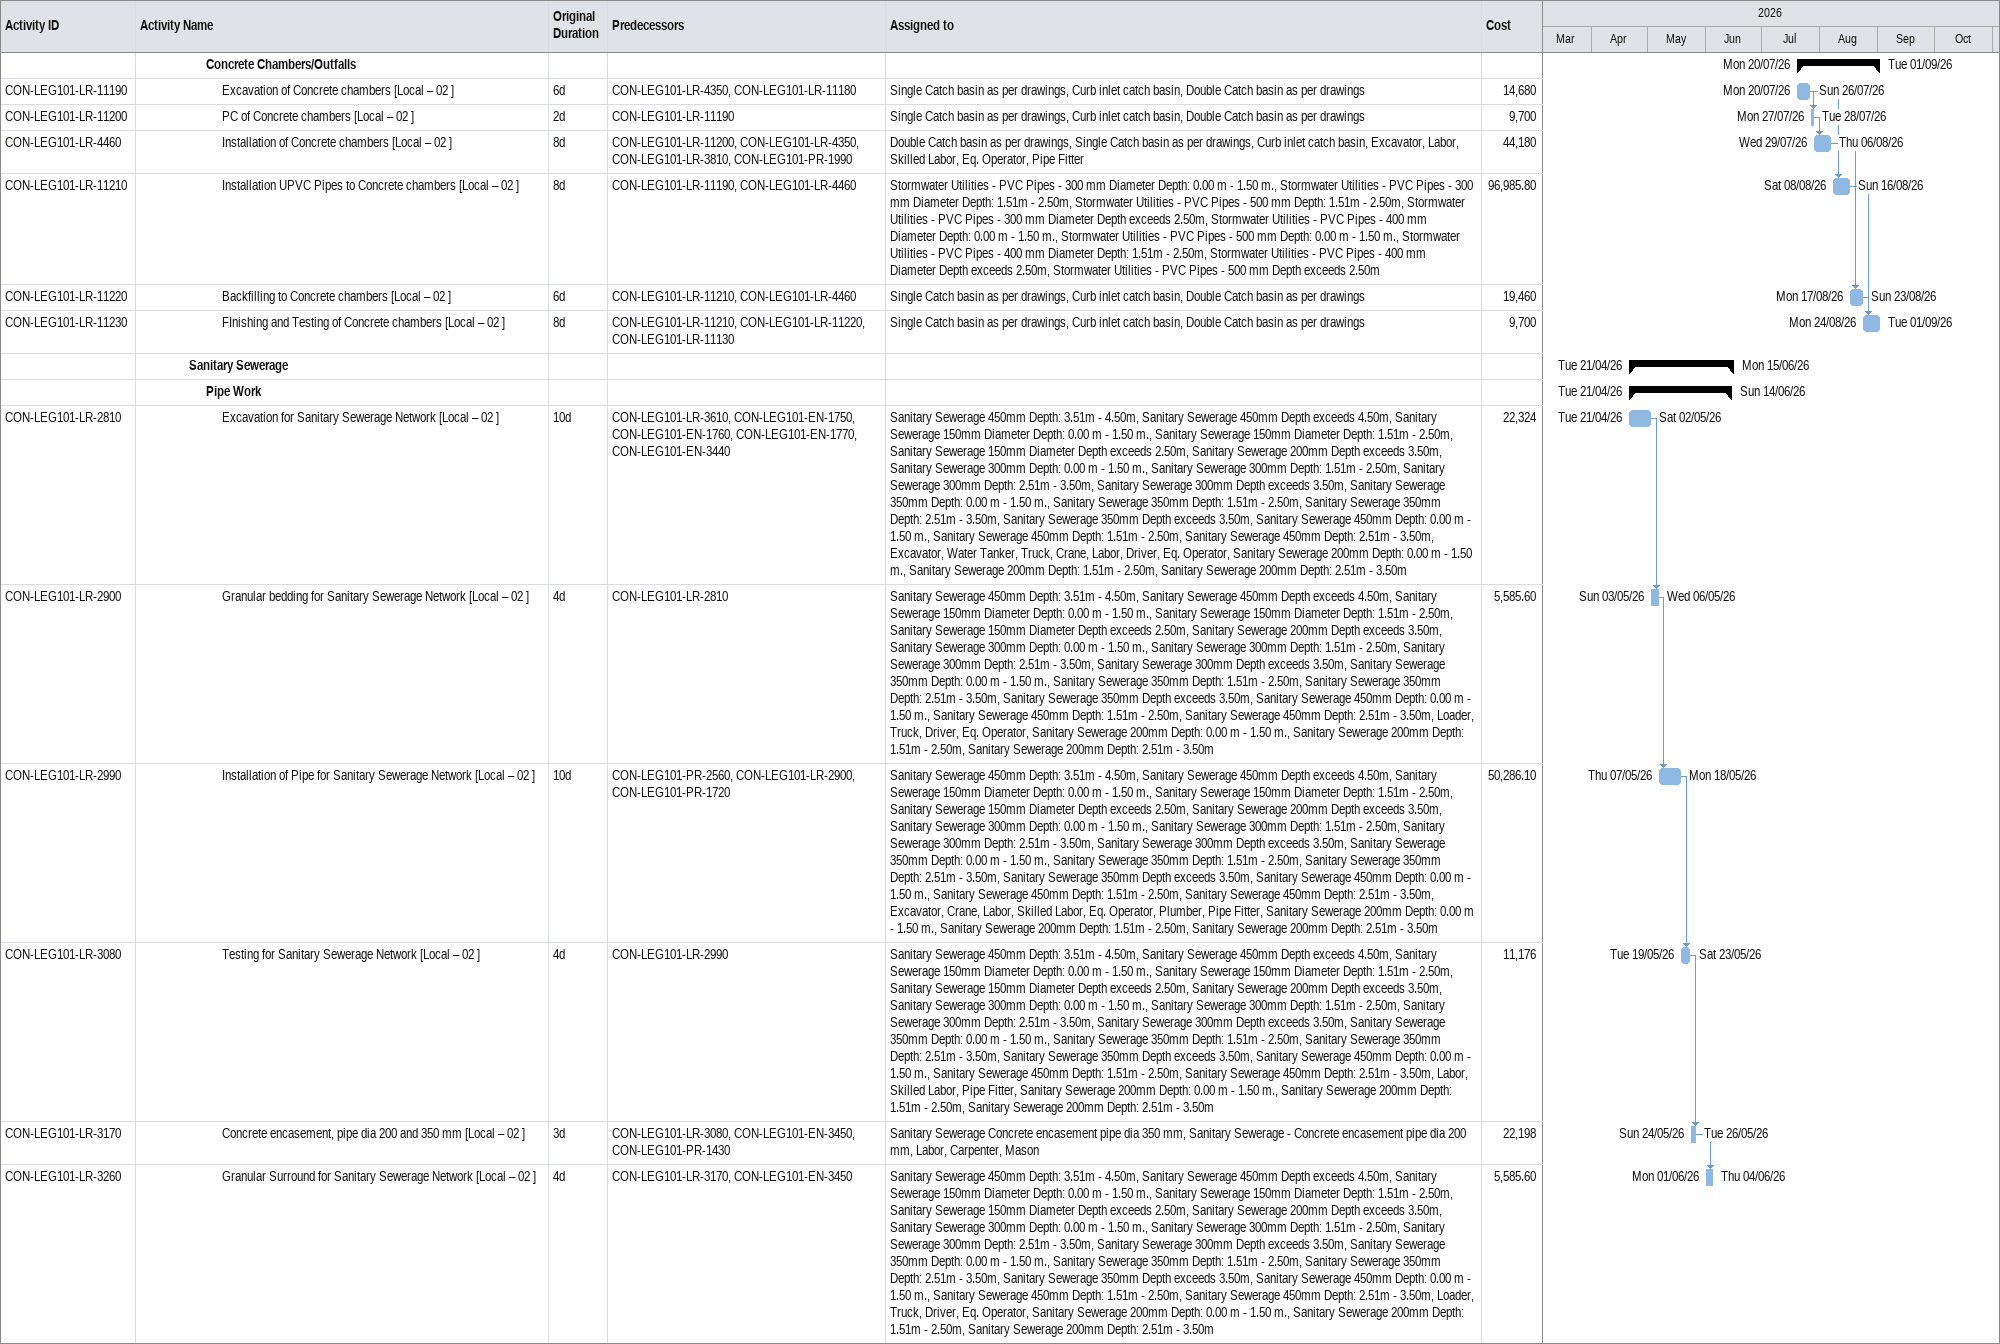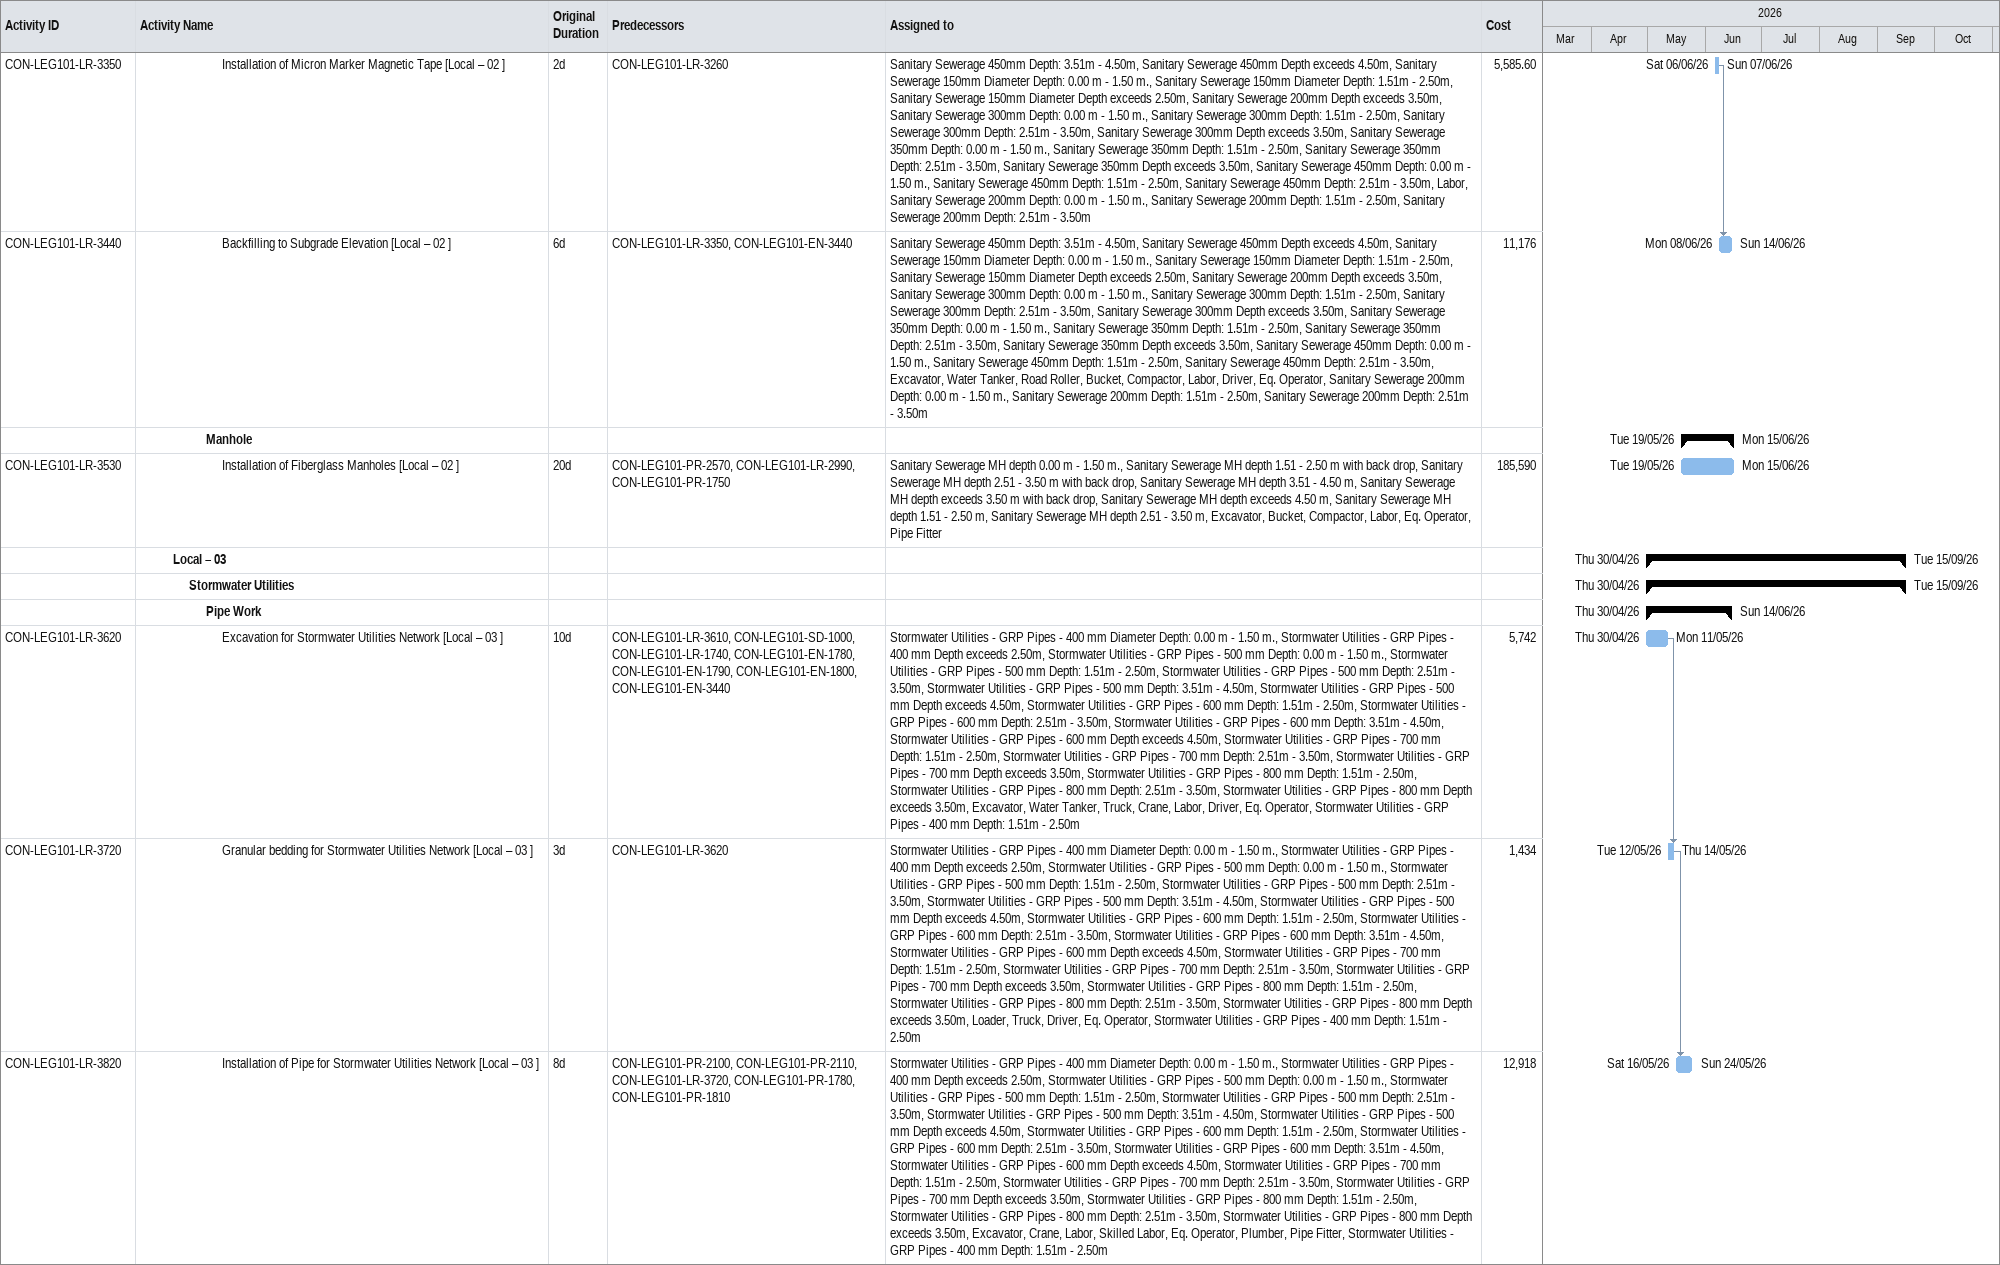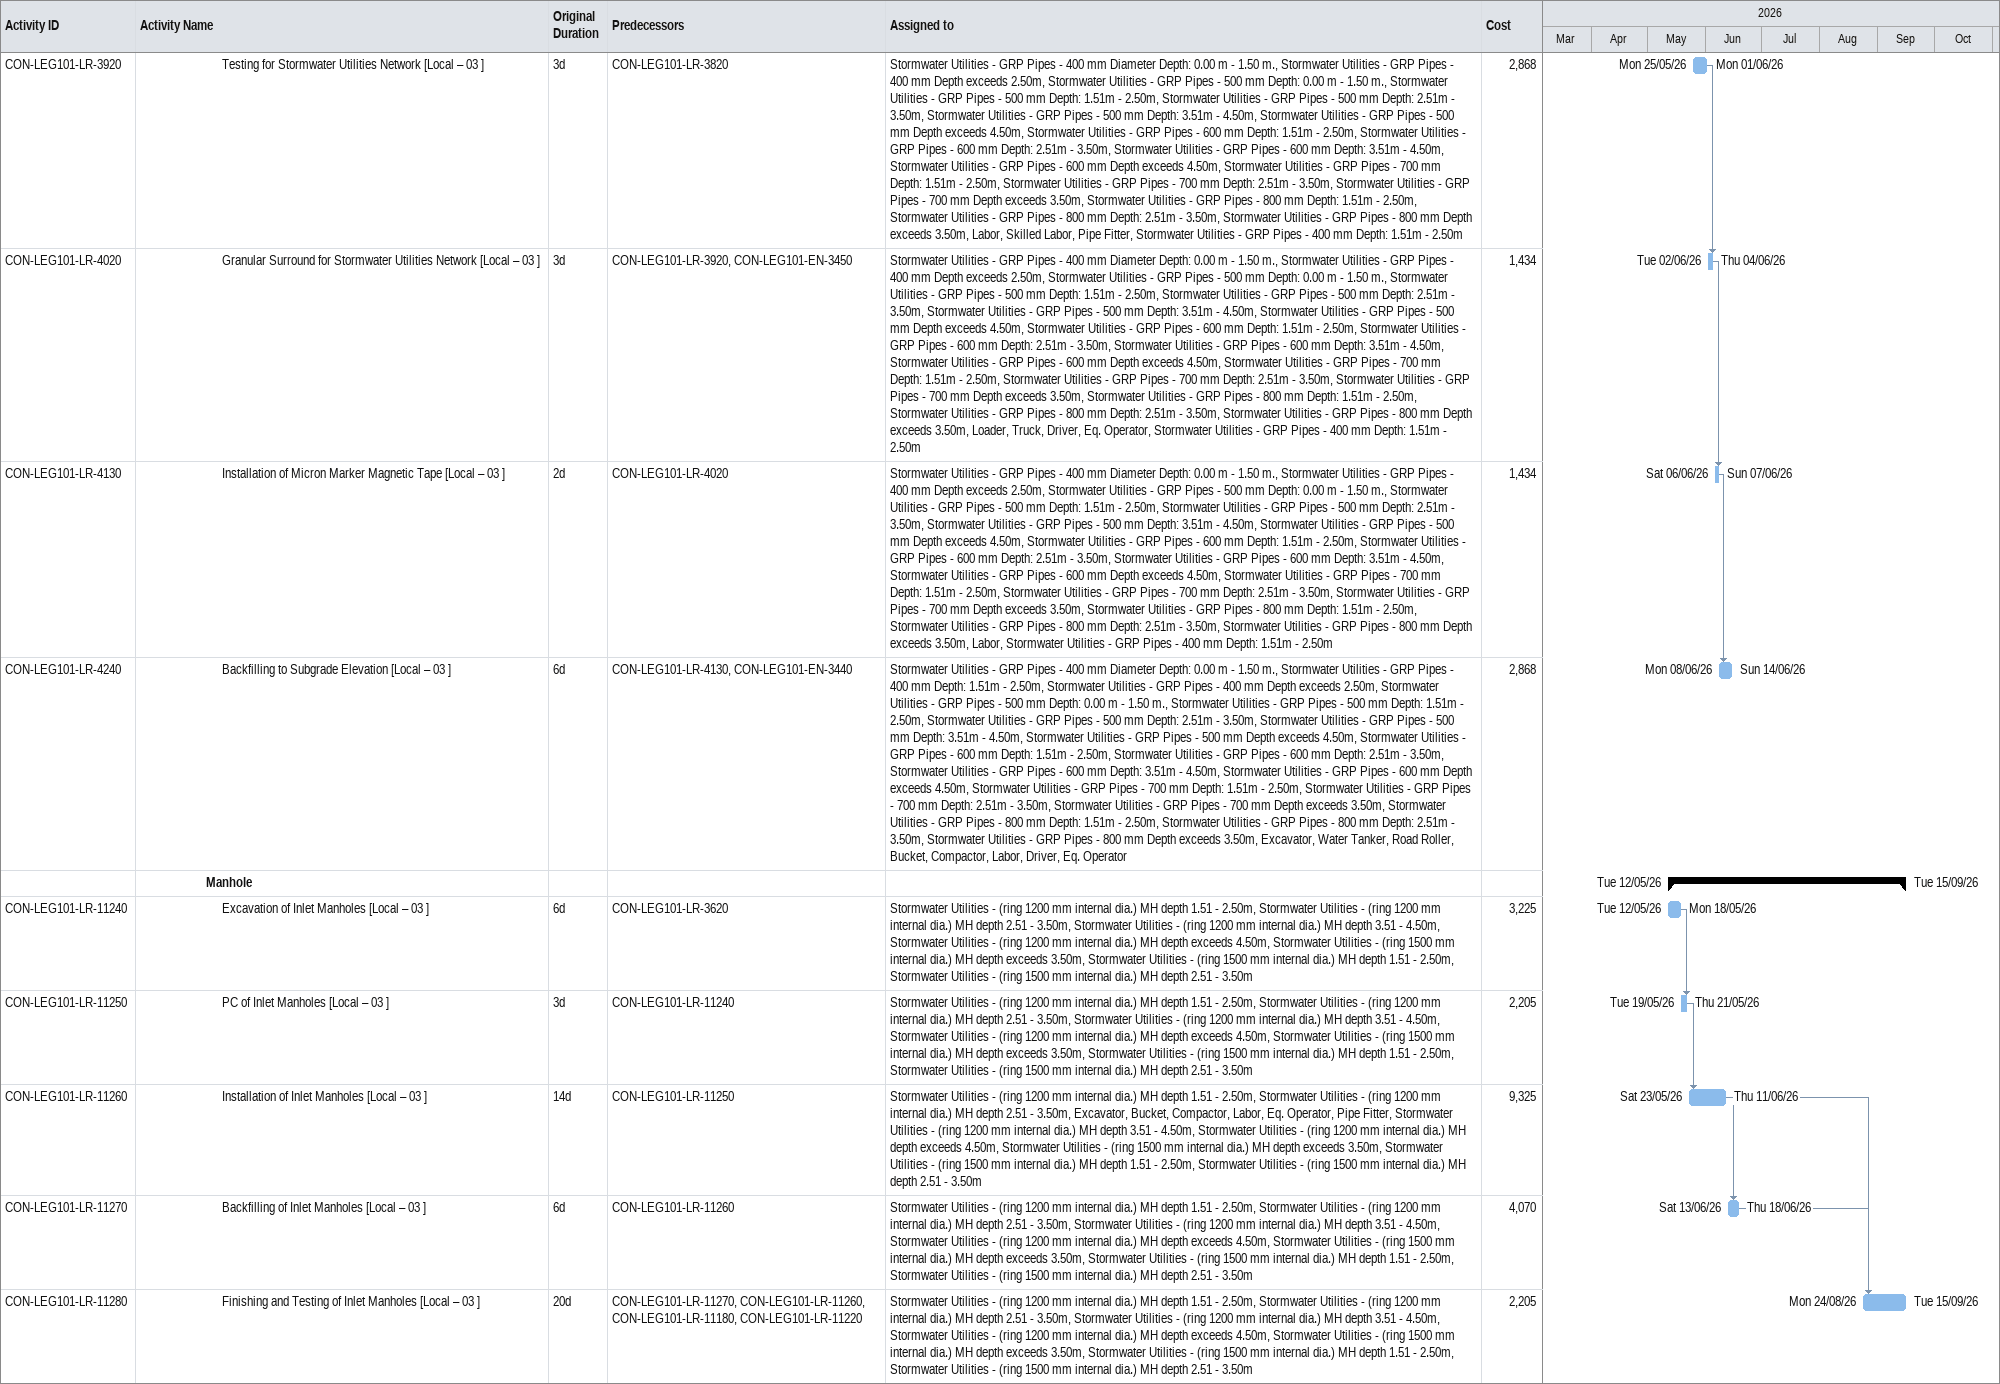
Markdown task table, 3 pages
| ID | Level | Task | Original duration | Start | Finish | Predecessors | Resources | Cost |
|---|---|---|---|---|---|---|---|---|
|  | 5 | **Concrete Chambers/Outfalls** |  | 2026-07-20 | 2026-09-01 |  |  |  |
| CON-LEG101-LR-11190 | 6 | Excavation of Concrete chambers [Local – 02 ] | 6d | 2026-07-20 | 2026-07-26 | CON-LEG101-LR-4350, CON-LEG101-LR-11180 | Single Catch basin as per drawings, Curb inlet catch basin, Double Catch basin as per drawings | 14680 |
| CON-LEG101-LR-11200 | 6 | PC of Concrete chambers [Local – 02 ] | 2d | 2026-07-27 | 2026-07-28 | CON-LEG101-LR-11190 | Single Catch basin as per drawings, Curb inlet catch basin, Double Catch basin as per drawings | 9700 |
| CON-LEG101-LR-4460 | 6 | Installation of Concrete chambers [Local – 02 ] | 8d | 2026-07-29 | 2026-08-06 | CON-LEG101-LR-11200, CON-LEG101-LR-4350, CON-LEG101-LR-3810, CON-LEG101-PR-1990 | Double Catch basin as per drawings, Single Catch basin as per drawings, Curb inlet catch basin, Excavator, Labor, Skilled Labor, Eq. Operator, Pipe Fitter | 44180 |
| CON-LEG101-LR-11210 | 6 | Installation UPVC Pipes to Concrete chambers [Local – 02 ] | 8d | 2026-08-08 | 2026-08-16 | CON-LEG101-LR-11190, CON-LEG101-LR-4460 | Stormwater Utilities - PVC Pipes - 300 mm Diameter Depth: 0.00 m - 1.50 m., Stormwater Utilities - PVC Pipes - 300 mm Diameter Depth: 1.51m - 2.50m, Stormwater Utilities - PVC Pipes - 500 mm Depth: 1.51m - 2.50m, Stormwater Utilities - PVC Pipes - 300 mm Diameter Depth exceeds 2.50m, Stormwater Utilities - PVC Pipes - 400 mm Diameter Depth: 0.00 m - 1.50 m., Stormwater Utilities - PVC Pipes - 500 mm Depth: 0.00 m - 1.50 m., Stormwater Utilities - PVC Pipes - 400 mm Diameter Depth: 1.51m - 2.50m, Stormwater Utilities - PVC Pipes - 400 mm Diameter Depth exceeds 2.50m, Stormwater Utilities - PVC Pipes - 500 mm Depth exceeds 2.50m | 96985.80 |
| CON-LEG101-LR-11220 | 6 | Backfilling to Concrete chambers [Local – 02 ] | 6d | 2026-08-17 | 2026-08-23 | CON-LEG101-LR-11210, CON-LEG101-LR-4460 | Single Catch basin as per drawings, Curb inlet catch basin, Double Catch basin as per drawings | 19460 |
| CON-LEG101-LR-11230 | 6 | FInishing and Testing of Concrete chambers [Local – 02 ] | 8d | 2026-08-24 | 2026-09-01 | CON-LEG101-LR-11210, CON-LEG101-LR-11220, CON-LEG101-LR-11130 | Single Catch basin as per drawings, Curb inlet catch basin, Double Catch basin as per drawings | 9700 |
|  | 4 | **Sanitary Sewerage** |  | 2026-04-21 | 2026-06-15 |  |  |  |
|  | 5 | **Pipe Work** |  | 2026-04-21 | 2026-06-14 |  |  |  |
| CON-LEG101-LR-2810 | 6 | Excavation for Sanitary Sewerage Network [Local – 02 ] | 10d | 2026-04-21 | 2026-05-02 | CON-LEG101-LR-3610, CON-LEG101-EN-1750, CON-LEG101-EN-1760, CON-LEG101-EN-1770, CON-LEG101-EN-3440 | Sanitary Sewerage 450mm Depth: 3.51m - 4.50m, Sanitary Sewerage 450mm Depth exceeds 4.50m, Sanitary Sewerage 150mm Diameter Depth: 0.00 m - 1.50 m., Sanitary Sewerage 150mm Diameter Depth: 1.51m - 2.50m, Sanitary Sewerage 150mm Diameter Depth exceeds 2.50m, Sanitary Sewerage 200mm Depth exceeds 3.50m, Sanitary Sewerage 300mm Depth: 0.00 m - 1.50 m., Sanitary Sewerage 300mm Depth: 1.51m - 2.50m, Sanitary Sewerage 300mm Depth: 2.51m - 3.50m, Sanitary Sewerage 300mm Depth exceeds 3.50m, Sanitary Sewerage 350mm Depth: 0.00 m - 1.50 m., Sanitary Sewerage 350mm Depth: 1.51m - 2.50m, Sanitary Sewerage 350mm Depth: 2.51m - 3.50m, Sanitary Sewerage 350mm Depth exceeds 3.50m, Sanitary Sewerage 450mm Depth: 0.00 m - 1.50 m., Sanitary Sewerage 450mm Depth: 1.51m - 2.50m, Sanitary Sewerage 450mm Depth: 2.51m - 3.50m, Excavator, Water Tanker, Truck, Crane, Labor, Driver, Eq. Operator, Sanitary Sewerage 200mm Depth: 0.00 m - 1.50 m., Sanitary Sewerage 200mm Depth: 1.51m - 2.50m, Sanitary Sewerage 200mm Depth: 2.51m - 3.50m | 22324 |
| CON-LEG101-LR-2900 | 6 | Granular bedding for Sanitary Sewerage Network [Local – 02 ] | 4d | 2026-05-03 | 2026-05-06 | CON-LEG101-LR-2810 | Sanitary Sewerage 450mm Depth: 3.51m - 4.50m, Sanitary Sewerage 450mm Depth exceeds 4.50m, Sanitary Sewerage 150mm Diameter Depth: 0.00 m - 1.50 m., Sanitary Sewerage 150mm Diameter Depth: 1.51m - 2.50m, Sanitary Sewerage 150mm Diameter Depth exceeds 2.50m, Sanitary Sewerage 200mm Depth exceeds 3.50m, Sanitary Sewerage 300mm Depth: 0.00 m - 1.50 m., Sanitary Sewerage 300mm Depth: 1.51m - 2.50m, Sanitary Sewerage 300mm Depth: 2.51m - 3.50m, Sanitary Sewerage 300mm Depth exceeds 3.50m, Sanitary Sewerage 350mm Depth: 0.00 m - 1.50 m., Sanitary Sewerage 350mm Depth: 1.51m - 2.50m, Sanitary Sewerage 350mm Depth: 2.51m - 3.50m, Sanitary Sewerage 350mm Depth exceeds 3.50m, Sanitary Sewerage 450mm Depth: 0.00 m - 1.50 m., Sanitary Sewerage 450mm Depth: 1.51m - 2.50m, Sanitary Sewerage 450mm Depth: 2.51m - 3.50m, Loader, Truck, Driver, Eq. Operator, Sanitary Sewerage 200mm Depth: 0.00 m - 1.50 m., Sanitary Sewerage 200mm Depth: 1.51m - 2.50m, Sanitary Sewerage 200mm Depth: 2.51m - 3.50m | 5585.60 |
| CON-LEG101-LR-2990 | 6 | Installation of Pipe for Sanitary Sewerage Network [Local – 02 ] | 10d | 2026-05-07 | 2026-05-18 | CON-LEG101-PR-2560, CON-LEG101-LR-2900, CON-LEG101-PR-1720 | Sanitary Sewerage 450mm Depth: 3.51m - 4.50m, Sanitary Sewerage 450mm Depth exceeds 4.50m, Sanitary Sewerage 150mm Diameter Depth: 0.00 m - 1.50 m., Sanitary Sewerage 150mm Diameter Depth: 1.51m - 2.50m, Sanitary Sewerage 150mm Diameter Depth exceeds 2.50m, Sanitary Sewerage 200mm Depth exceeds 3.50m, Sanitary Sewerage 300mm Depth: 0.00 m - 1.50 m., Sanitary Sewerage 300mm Depth: 1.51m - 2.50m, Sanitary Sewerage 300mm Depth: 2.51m - 3.50m, Sanitary Sewerage 300mm Depth exceeds 3.50m, Sanitary Sewerage 350mm Depth: 0.00 m - 1.50 m., Sanitary Sewerage 350mm Depth: 1.51m - 2.50m, Sanitary Sewerage 350mm Depth: 2.51m - 3.50m, Sanitary Sewerage 350mm Depth exceeds 3.50m, Sanitary Sewerage 450mm Depth: 0.00 m - 1.50 m., Sanitary Sewerage 450mm Depth: 1.51m - 2.50m, Sanitary Sewerage 450mm Depth: 2.51m - 3.50m, Excavator, Crane, Labor, Skilled Labor, Eq. Operator, Plumber, Pipe Fitter, Sanitary Sewerage 200mm Depth: 0.00 m - 1.50 m., Sanitary Sewerage 200mm Depth: 1.51m - 2.50m, Sanitary Sewerage 200mm Depth: 2.51m - 3.50m | 50286.10 |
| CON-LEG101-LR-3080 | 6 | Testing for Sanitary Sewerage Network [Local – 02 ] | 4d | 2026-05-19 | 2026-05-23 | CON-LEG101-LR-2990 | Sanitary Sewerage 450mm Depth: 3.51m - 4.50m, Sanitary Sewerage 450mm Depth exceeds 4.50m, Sanitary Sewerage 150mm Diameter Depth: 0.00 m - 1.50 m., Sanitary Sewerage 150mm Diameter Depth: 1.51m - 2.50m, Sanitary Sewerage 150mm Diameter Depth exceeds 2.50m, Sanitary Sewerage 200mm Depth exceeds 3.50m, Sanitary Sewerage 300mm Depth: 0.00 m - 1.50 m., Sanitary Sewerage 300mm Depth: 1.51m - 2.50m, Sanitary Sewerage 300mm Depth: 2.51m - 3.50m, Sanitary Sewerage 300mm Depth exceeds 3.50m, Sanitary Sewerage 350mm Depth: 0.00 m - 1.50 m., Sanitary Sewerage 350mm Depth: 1.51m - 2.50m, Sanitary Sewerage 350mm Depth: 2.51m - 3.50m, Sanitary Sewerage 350mm Depth exceeds 3.50m, Sanitary Sewerage 450mm Depth: 0.00 m - 1.50 m., Sanitary Sewerage 450mm Depth: 1.51m - 2.50m, Sanitary Sewerage 450mm Depth: 2.51m - 3.50m, Labor, Skilled Labor, Pipe Fitter, Sanitary Sewerage 200mm Depth: 0.00 m - 1.50 m., Sanitary Sewerage 200mm Depth: 1.51m - 2.50m, Sanitary Sewerage 200mm Depth: 2.51m - 3.50m | 11176 |
| CON-LEG101-LR-3170 | 6 | Concrete encasement, pipe dia 200 and 350 mm [Local – 02 ] | 3d | 2026-05-24 | 2026-05-26 | CON-LEG101-LR-3080, CON-LEG101-EN-3450, CON-LEG101-PR-1430 | Sanitary Sewerage Concrete encasement pipe dia 350 mm, Sanitary Sewerage - Concrete encasement pipe dia 200 mm, Labor, Carpenter, Mason | 22198 |
| CON-LEG101-LR-3260 | 6 | Granular Surround for Sanitary Sewerage Network [Local – 02 ] | 4d | 2026-06-01 | 2026-06-04 | CON-LEG101-LR-3170, CON-LEG101-EN-3450 | Sanitary Sewerage 450mm Depth: 3.51m - 4.50m, Sanitary Sewerage 450mm Depth exceeds 4.50m, Sanitary Sewerage 150mm Diameter Depth: 0.00 m - 1.50 m., Sanitary Sewerage 150mm Diameter Depth: 1.51m - 2.50m, Sanitary Sewerage 150mm Diameter Depth exceeds 2.50m, Sanitary Sewerage 200mm Depth exceeds 3.50m, Sanitary Sewerage 300mm Depth: 0.00 m - 1.50 m., Sanitary Sewerage 300mm Depth: 1.51m - 2.50m, Sanitary Sewerage 300mm Depth: 2.51m - 3.50m, Sanitary Sewerage 300mm Depth exceeds 3.50m, Sanitary Sewerage 350mm Depth: 0.00 m - 1.50 m., Sanitary Sewerage 350mm Depth: 1.51m - 2.50m, Sanitary Sewerage 350mm Depth: 2.51m - 3.50m, Sanitary Sewerage 350mm Depth exceeds 3.50m, Sanitary Sewerage 450mm Depth: 0.00 m - 1.50 m., Sanitary Sewerage 450mm Depth: 1.51m - 2.50m, Sanitary Sewerage 450mm Depth: 2.51m - 3.50m, Loader, Truck, Driver, Eq. Operator, Sanitary Sewerage 200mm Depth: 0.00 m - 1.50 m., Sanitary Sewerage 200mm Depth: 1.51m - 2.50m, Sanitary Sewerage 200mm Depth: 2.51m - 3.50m | 5585.60 |
| CON-LEG101-LR-3350 | 6 | Installation of Micron Marker Magnetic Tape [Local – 02 ] | 2d | 2026-06-06 | 2026-06-07 | CON-LEG101-LR-3260 | Sanitary Sewerage 450mm Depth: 3.51m - 4.50m, Sanitary Sewerage 450mm Depth exceeds 4.50m, Sanitary Sewerage 150mm Diameter Depth: 0.00 m - 1.50 m., Sanitary Sewerage 150mm Diameter Depth: 1.51m - 2.50m, Sanitary Sewerage 150mm Diameter Depth exceeds 2.50m, Sanitary Sewerage 200mm Depth exceeds 3.50m, Sanitary Sewerage 300mm Depth: 0.00 m - 1.50 m., Sanitary Sewerage 300mm Depth: 1.51m - 2.50m, Sanitary Sewerage 300mm Depth: 2.51m - 3.50m, Sanitary Sewerage 300mm Depth exceeds 3.50m, Sanitary Sewerage 350mm Depth: 0.00 m - 1.50 m., Sanitary Sewerage 350mm Depth: 1.51m - 2.50m, Sanitary Sewerage 350mm Depth: 2.51m - 3.50m, Sanitary Sewerage 350mm Depth exceeds 3.50m, Sanitary Sewerage 450mm Depth: 0.00 m - 1.50 m., Sanitary Sewerage 450mm Depth: 1.51m - 2.50m, Sanitary Sewerage 450mm Depth: 2.51m - 3.50m, Labor, Sanitary Sewerage 200mm Depth: 0.00 m - 1.50 m., Sanitary Sewerage 200mm Depth: 1.51m - 2.50m, Sanitary Sewerage 200mm Depth: 2.51m - 3.50m | 5585.60 |
| CON-LEG101-LR-3440 | 6 | Backfilling to Subgrade Elevation [Local – 02 ] | 6d | 2026-06-08 | 2026-06-14 | CON-LEG101-LR-3350, CON-LEG101-EN-3440 | Sanitary Sewerage 450mm Depth: 3.51m - 4.50m, Sanitary Sewerage 450mm Depth exceeds 4.50m, Sanitary Sewerage 150mm Diameter Depth: 0.00 m - 1.50 m., Sanitary Sewerage 150mm Diameter Depth: 1.51m - 2.50m, Sanitary Sewerage 150mm Diameter Depth exceeds 2.50m, Sanitary Sewerage 200mm Depth exceeds 3.50m, Sanitary Sewerage 300mm Depth: 0.00 m - 1.50 m., Sanitary Sewerage 300mm Depth: 1.51m - 2.50m, Sanitary Sewerage 300mm Depth: 2.51m - 3.50m, Sanitary Sewerage 300mm Depth exceeds 3.50m, Sanitary Sewerage 350mm Depth: 0.00 m - 1.50 m., Sanitary Sewerage 350mm Depth: 1.51m - 2.50m, Sanitary Sewerage 350mm Depth: 2.51m - 3.50m, Sanitary Sewerage 350mm Depth exceeds 3.50m, Sanitary Sewerage 450mm Depth: 0.00 m - 1.50 m., Sanitary Sewerage 450mm Depth: 1.51m - 2.50m, Sanitary Sewerage 450mm Depth: 2.51m - 3.50m, Excavator, Water Tanker, Road Roller, Bucket, Compactor, Labor, Driver, Eq. Operator, Sanitary Sewerage 200mm Depth: 0.00 m - 1.50 m., Sanitary Sewerage 200mm Depth: 1.51m - 2.50m, Sanitary Sewerage 200mm Depth: 2.51m - 3.50m | 11176 |
|  | 5 | **Manhole** |  | 2026-05-19 | 2026-06-15 |  |  |  |
| CON-LEG101-LR-3530 | 6 | Installation of Fiberglass Manholes [Local – 02 ] | 20d | 2026-05-19 | 2026-06-15 | CON-LEG101-PR-2570, CON-LEG101-LR-2990, CON-LEG101-PR-1750 | Sanitary Sewerage MH depth 0.00 m - 1.50 m., Sanitary Sewerage MH depth 1.51 - 2.50 m with back drop, Sanitary Sewerage MH depth 2.51 - 3.50 m with back drop, Sanitary Sewerage MH depth 3.51 - 4.50 m, Sanitary Sewerage MH depth exceeds 3.50 m with back drop, Sanitary Sewerage MH depth exceeds 4.50 m, Sanitary Sewerage MH depth 1.51 - 2.50 m, Sanitary Sewerage MH depth 2.51 - 3.50 m, Excavator, Bucket, Compactor, Labor, Eq. Operator, Pipe Fitter | 185590 |
|  | 3 | **Local – 03** |  | 2026-04-30 | 2026-09-15 |  |  |  |
|  | 4 | **Stormwater Utilities** |  | 2026-04-30 | 2026-09-15 |  |  |  |
|  | 5 | **Pipe Work** |  | 2026-04-30 | 2026-06-14 |  |  |  |
| CON-LEG101-LR-3620 | 6 | Excavation for Stormwater Utilities Network [Local – 03 ] | 10d | 2026-04-30 | 2026-05-11 | CON-LEG101-LR-3610, CON-LEG101-SD-1000, CON-LEG101-LR-1740, CON-LEG101-EN-1780, CON-LEG101-EN-1790, CON-LEG101-EN-1800, CON-LEG101-EN-3440 | Stormwater Utilities - GRP Pipes - 400 mm Diameter Depth: 0.00 m - 1.50 m., Stormwater Utilities - GRP Pipes - 400 mm Depth exceeds 2.50m, Stormwater Utilities - GRP Pipes - 500 mm Depth: 0.00 m - 1.50 m., Stormwater Utilities - GRP Pipes - 500 mm Depth: 1.51m - 2.50m, Stormwater Utilities - GRP Pipes - 500 mm Depth: 2.51m - 3.50m, Stormwater Utilities - GRP Pipes - 500 mm Depth: 3.51m - 4.50m, Stormwater Utilities - GRP Pipes - 500 mm Depth exceeds 4.50m, Stormwater Utilities - GRP Pipes - 600 mm Depth: 1.51m - 2.50m, Stormwater Utilities - GRP Pipes - 600 mm Depth: 2.51m - 3.50m, Stormwater Utilities - GRP Pipes - 600 mm Depth: 3.51m - 4.50m, Stormwater Utilities - GRP Pipes - 600 mm Depth exceeds 4.50m, Stormwater Utilities - GRP Pipes - 700 mm Depth: 1.51m - 2.50m, Stormwater Utilities - GRP Pipes - 700 mm Depth: 2.51m - 3.50m, Stormwater Utilities - GRP Pipes - 700 mm Depth exceeds 3.50m, Stormwater Utilities - GRP Pipes - 800 mm Depth: 1.51m - 2.50m, Stormwater Utilities - GRP Pipes - 800 mm Depth: 2.51m - 3.50m, Stormwater Utilities - GRP Pipes - 800 mm Depth exceeds 3.50m, Excavator, Water Tanker, Truck, Crane, Labor, Driver, Eq. Operator, Stormwater Utilities - GRP Pipes - 400 mm Depth: 1.51m - 2.50m | 5742 |
| CON-LEG101-LR-3720 | 6 | Granular bedding for Stormwater Utilities Network [Local – 03 ] | 3d | 2026-05-12 | 2026-05-14 | CON-LEG101-LR-3620 | Stormwater Utilities - GRP Pipes - 400 mm Diameter Depth: 0.00 m - 1.50 m., Stormwater Utilities - GRP Pipes - 400 mm Depth exceeds 2.50m, Stormwater Utilities - GRP Pipes - 500 mm Depth: 0.00 m - 1.50 m., Stormwater Utilities - GRP Pipes - 500 mm Depth: 1.51m - 2.50m, Stormwater Utilities - GRP Pipes - 500 mm Depth: 2.51m - 3.50m, Stormwater Utilities - GRP Pipes - 500 mm Depth: 3.51m - 4.50m, Stormwater Utilities - GRP Pipes - 500 mm Depth exceeds 4.50m, Stormwater Utilities - GRP Pipes - 600 mm Depth: 1.51m - 2.50m, Stormwater Utilities - GRP Pipes - 600 mm Depth: 2.51m - 3.50m, Stormwater Utilities - GRP Pipes - 600 mm Depth: 3.51m - 4.50m, Stormwater Utilities - GRP Pipes - 600 mm Depth exceeds 4.50m, Stormwater Utilities - GRP Pipes - 700 mm Depth: 1.51m - 2.50m, Stormwater Utilities - GRP Pipes - 700 mm Depth: 2.51m - 3.50m, Stormwater Utilities - GRP Pipes - 700 mm Depth exceeds 3.50m, Stormwater Utilities - GRP Pipes - 800 mm Depth: 1.51m - 2.50m, Stormwater Utilities - GRP Pipes - 800 mm Depth: 2.51m - 3.50m, Stormwater Utilities - GRP Pipes - 800 mm Depth exceeds 3.50m, Loader, Truck, Driver, Eq. Operator, Stormwater Utilities - GRP Pipes - 400 mm Depth: 1.51m - 2.50m | 1434 |
| CON-LEG101-LR-3820 | 6 | Installation of Pipe for Stormwater Utilities Network [Local – 03 ] | 8d | 2026-05-16 | 2026-05-24 | CON-LEG101-PR-2100, CON-LEG101-PR-2110, CON-LEG101-LR-3720, CON-LEG101-PR-1780, CON-LEG101-PR-1810 | Stormwater Utilities - GRP Pipes - 400 mm Diameter Depth: 0.00 m - 1.50 m., Stormwater Utilities - GRP Pipes - 400 mm Depth exceeds 2.50m, Stormwater Utilities - GRP Pipes - 500 mm Depth: 0.00 m - 1.50 m., Stormwater Utilities - GRP Pipes - 500 mm Depth: 1.51m - 2.50m, Stormwater Utilities - GRP Pipes - 500 mm Depth: 2.51m - 3.50m, Stormwater Utilities - GRP Pipes - 500 mm Depth: 3.51m - 4.50m, Stormwater Utilities - GRP Pipes - 500 mm Depth exceeds 4.50m, Stormwater Utilities - GRP Pipes - 600 mm Depth: 1.51m - 2.50m, Stormwater Utilities - GRP Pipes - 600 mm Depth: 2.51m - 3.50m, Stormwater Utilities - GRP Pipes - 600 mm Depth: 3.51m - 4.50m, Stormwater Utilities - GRP Pipes - 600 mm Depth exceeds 4.50m, Stormwater Utilities - GRP Pipes - 700 mm Depth: 1.51m - 2.50m, Stormwater Utilities - GRP Pipes - 700 mm Depth: 2.51m - 3.50m, Stormwater Utilities - GRP Pipes - 700 mm Depth exceeds 3.50m, Stormwater Utilities - GRP Pipes - 800 mm Depth: 1.51m - 2.50m, Stormwater Utilities - GRP Pipes - 800 mm Depth: 2.51m - 3.50m, Stormwater Utilities - GRP Pipes - 800 mm Depth exceeds 3.50m, Excavator, Crane, Labor, Skilled Labor, Eq. Operator, Plumber, Pipe Fitter, Stormwater Utilities - GRP Pipes - 400 mm Depth: 1.51m - 2.50m | 12918 |
| CON-LEG101-LR-3920 | 6 | Testing for Stormwater Utilities Network [Local – 03 ] | 3d | 2026-05-25 | 2026-06-01 | CON-LEG101-LR-3820 | Stormwater Utilities - GRP Pipes - 400 mm Diameter Depth: 0.00 m - 1.50 m., Stormwater Utilities - GRP Pipes - 400 mm Depth exceeds 2.50m, Stormwater Utilities - GRP Pipes - 500 mm Depth: 0.00 m - 1.50 m., Stormwater Utilities - GRP Pipes - 500 mm Depth: 1.51m - 2.50m, Stormwater Utilities - GRP Pipes - 500 mm Depth: 2.51m - 3.50m, Stormwater Utilities - GRP Pipes - 500 mm Depth: 3.51m - 4.50m, Stormwater Utilities - GRP Pipes - 500 mm Depth exceeds 4.50m, Stormwater Utilities - GRP Pipes - 600 mm Depth: 1.51m - 2.50m, Stormwater Utilities - GRP Pipes - 600 mm Depth: 2.51m - 3.50m, Stormwater Utilities - GRP Pipes - 600 mm Depth: 3.51m - 4.50m, Stormwater Utilities - GRP Pipes - 600 mm Depth exceeds 4.50m, Stormwater Utilities - GRP Pipes - 700 mm Depth: 1.51m - 2.50m, Stormwater Utilities - GRP Pipes - 700 mm Depth: 2.51m - 3.50m, Stormwater Utilities - GRP Pipes - 700 mm Depth exceeds 3.50m, Stormwater Utilities - GRP Pipes - 800 mm Depth: 1.51m - 2.50m, Stormwater Utilities - GRP Pipes - 800 mm Depth: 2.51m - 3.50m, Stormwater Utilities - GRP Pipes - 800 mm Depth exceeds 3.50m, Labor, Skilled Labor, Pipe Fitter, Stormwater Utilities - GRP Pipes - 400 mm Depth: 1.51m - 2.50m | 2868 |
| CON-LEG101-LR-4020 | 6 | Granular Surround for Stormwater Utilities Network [Local – 03 ] | 3d | 2026-06-02 | 2026-06-04 | CON-LEG101-LR-3920, CON-LEG101-EN-3450 | Stormwater Utilities - GRP Pipes - 400 mm Diameter Depth: 0.00 m - 1.50 m., Stormwater Utilities - GRP Pipes - 400 mm Depth exceeds 2.50m, Stormwater Utilities - GRP Pipes - 500 mm Depth: 0.00 m - 1.50 m., Stormwater Utilities - GRP Pipes - 500 mm Depth: 1.51m - 2.50m, Stormwater Utilities - GRP Pipes - 500 mm Depth: 2.51m - 3.50m, Stormwater Utilities - GRP Pipes - 500 mm Depth: 3.51m - 4.50m, Stormwater Utilities - GRP Pipes - 500 mm Depth exceeds 4.50m, Stormwater Utilities - GRP Pipes - 600 mm Depth: 1.51m - 2.50m, Stormwater Utilities - GRP Pipes - 600 mm Depth: 2.51m - 3.50m, Stormwater Utilities - GRP Pipes - 600 mm Depth: 3.51m - 4.50m, Stormwater Utilities - GRP Pipes - 600 mm Depth exceeds 4.50m, Stormwater Utilities - GRP Pipes - 700 mm Depth: 1.51m - 2.50m, Stormwater Utilities - GRP Pipes - 700 mm Depth: 2.51m - 3.50m, Stormwater Utilities - GRP Pipes - 700 mm Depth exceeds 3.50m, Stormwater Utilities - GRP Pipes - 800 mm Depth: 1.51m - 2.50m, Stormwater Utilities - GRP Pipes - 800 mm Depth: 2.51m - 3.50m, Stormwater Utilities - GRP Pipes - 800 mm Depth exceeds 3.50m, Loader, Truck, Driver, Eq. Operator, Stormwater Utilities - GRP Pipes - 400 mm Depth: 1.51m - 2.50m | 1434 |
| CON-LEG101-LR-4130 | 6 | Installation of Micron Marker Magnetic Tape [Local – 03 ] | 2d | 2026-06-06 | 2026-06-07 | CON-LEG101-LR-4020 | Stormwater Utilities - GRP Pipes - 400 mm Diameter Depth: 0.00 m - 1.50 m., Stormwater Utilities - GRP Pipes - 400 mm Depth exceeds 2.50m, Stormwater Utilities - GRP Pipes - 500 mm Depth: 0.00 m - 1.50 m., Stormwater Utilities - GRP Pipes - 500 mm Depth: 1.51m - 2.50m, Stormwater Utilities - GRP Pipes - 500 mm Depth: 2.51m - 3.50m, Stormwater Utilities - GRP Pipes - 500 mm Depth: 3.51m - 4.50m, Stormwater Utilities - GRP Pipes - 500 mm Depth exceeds 4.50m, Stormwater Utilities - GRP Pipes - 600 mm Depth: 1.51m - 2.50m, Stormwater Utilities - GRP Pipes - 600 mm Depth: 2.51m - 3.50m, Stormwater Utilities - GRP Pipes - 600 mm Depth: 3.51m - 4.50m, Stormwater Utilities - GRP Pipes - 600 mm Depth exceeds 4.50m, Stormwater Utilities - GRP Pipes - 700 mm Depth: 1.51m - 2.50m, Stormwater Utilities - GRP Pipes - 700 mm Depth: 2.51m - 3.50m, Stormwater Utilities - GRP Pipes - 700 mm Depth exceeds 3.50m, Stormwater Utilities - GRP Pipes - 800 mm Depth: 1.51m - 2.50m, Stormwater Utilities - GRP Pipes - 800 mm Depth: 2.51m - 3.50m, Stormwater Utilities - GRP Pipes - 800 mm Depth exceeds 3.50m, Labor, Stormwater Utilities - GRP Pipes - 400 mm Depth: 1.51m - 2.50m | 1434 |
| CON-LEG101-LR-4240 | 6 | Backfilling to Subgrade Elevation [Local – 03 ] | 6d | 2026-06-08 | 2026-06-14 | CON-LEG101-LR-4130, CON-LEG101-EN-3440 | Stormwater Utilities - GRP Pipes - 400 mm Diameter Depth: 0.00 m - 1.50 m., Stormwater Utilities - GRP Pipes - 400 mm Depth: 1.51m - 2.50m, Stormwater Utilities - GRP Pipes - 400 mm Depth exceeds 2.50m, Stormwater Utilities - GRP Pipes - 500 mm Depth: 0.00 m - 1.50 m., Stormwater Utilities - GRP Pipes - 500 mm Depth: 1.51m - 2.50m, Stormwater Utilities - GRP Pipes - 500 mm Depth: 2.51m - 3.50m, Stormwater Utilities - GRP Pipes - 500 mm Depth: 3.51m - 4.50m, Stormwater Utilities - GRP Pipes - 500 mm Depth exceeds 4.50m, Stormwater Utilities - GRP Pipes - 600 mm Depth: 1.51m - 2.50m, Stormwater Utilities - GRP Pipes - 600 mm Depth: 2.51m - 3.50m, Stormwater Utilities - GRP Pipes - 600 mm Depth: 3.51m - 4.50m, Stormwater Utilities - GRP Pipes - 600 mm Depth exceeds 4.50m, Stormwater Utilities - GRP Pipes - 700 mm Depth: 1.51m - 2.50m, Stormwater Utilities - GRP Pipes - 700 mm Depth: 2.51m - 3.50m, Stormwater Utilities - GRP Pipes - 700 mm Depth exceeds 3.50m, Stormwater Utilities - GRP Pipes - 800 mm Depth: 1.51m - 2.50m, Stormwater Utilities - GRP Pipes - 800 mm Depth: 2.51m - 3.50m, Stormwater Utilities - GRP Pipes - 800 mm Depth exceeds 3.50m, Excavator, Water Tanker, Road Roller, Bucket, Compactor, Labor, Driver, Eq. Operator | 2868 |
|  | 5 | **Manhole** |  | 2026-05-12 | 2026-09-15 |  |  |  |
| CON-LEG101-LR-11240 | 6 | Excavation of Inlet Manholes [Local – 03 ] | 6d | 2026-05-12 | 2026-05-18 | CON-LEG101-LR-3620 | Stormwater Utilities - (ring 1200 mm internal dia.) MH depth 1.51 - 2.50m, Stormwater Utilities - (ring 1200 mm internal dia.) MH depth 2.51 - 3.50m, Stormwater Utilities - (ring 1200 mm internal dia.) MH depth 3.51 - 4.50m, Stormwater Utilities - (ring 1200 mm internal dia.) MH depth exceeds 4.50m, Stormwater Utilities - (ring 1500 mm internal dia.) MH depth exceeds 3.50m, Stormwater Utilities - (ring 1500 mm internal dia.) MH depth 1.51 - 2.50m, Stormwater Utilities - (ring 1500 mm internal dia.) MH depth 2.51 - 3.50m | 3225 |
| CON-LEG101-LR-11250 | 6 | PC of Inlet Manholes [Local – 03 ] | 3d | 2026-05-19 | 2026-05-21 | CON-LEG101-LR-11240 | Stormwater Utilities - (ring 1200 mm internal dia.) MH depth 1.51 - 2.50m, Stormwater Utilities - (ring 1200 mm internal dia.) MH depth 2.51 - 3.50m, Stormwater Utilities - (ring 1200 mm internal dia.) MH depth 3.51 - 4.50m, Stormwater Utilities - (ring 1200 mm internal dia.) MH depth exceeds 4.50m, Stormwater Utilities - (ring 1500 mm internal dia.) MH depth exceeds 3.50m, Stormwater Utilities - (ring 1500 mm internal dia.) MH depth 1.51 - 2.50m, Stormwater Utilities - (ring 1500 mm internal dia.) MH depth 2.51 - 3.50m | 2205 |
| CON-LEG101-LR-11260 | 6 | Installation of Inlet Manholes [Local – 03 ] | 14d | 2026-05-23 | 2026-06-11 | CON-LEG101-LR-11250 | Stormwater Utilities - (ring 1200 mm internal dia.) MH depth 1.51 - 2.50m, Stormwater Utilities - (ring 1200 mm internal dia.) MH depth 2.51 - 3.50m, Excavator, Bucket, Compactor, Labor, Eq. Operator, Pipe Fitter, Stormwater Utilities - (ring 1200 mm internal dia.) MH depth 3.51 - 4.50m, Stormwater Utilities - (ring 1200 mm internal dia.) MH depth exceeds 4.50m, Stormwater Utilities - (ring 1500 mm internal dia.) MH depth exceeds 3.50m, Stormwater Utilities - (ring 1500 mm internal dia.) MH depth 1.51 - 2.50m, Stormwater Utilities - (ring 1500 mm internal dia.) MH depth 2.51 - 3.50m | 9325 |
| CON-LEG101-LR-11270 | 6 | Backfilling of Inlet Manholes [Local – 03 ] | 6d | 2026-06-13 | 2026-06-18 | CON-LEG101-LR-11260 | Stormwater Utilities - (ring 1200 mm internal dia.) MH depth 1.51 - 2.50m, Stormwater Utilities - (ring 1200 mm internal dia.) MH depth 2.51 - 3.50m, Stormwater Utilities - (ring 1200 mm internal dia.) MH depth 3.51 - 4.50m, Stormwater Utilities - (ring 1200 mm internal dia.) MH depth exceeds 4.50m, Stormwater Utilities - (ring 1500 mm internal dia.) MH depth exceeds 3.50m, Stormwater Utilities - (ring 1500 mm internal dia.) MH depth 1.51 - 2.50m, Stormwater Utilities - (ring 1500 mm internal dia.) MH depth 2.51 - 3.50m | 4070 |
| CON-LEG101-LR-11280 | 6 | Finishing and Testing of Inlet Manholes [Local – 03 ] | 20d | 2026-08-24 | 2026-09-15 | CON-LEG101-LR-11270, CON-LEG101-LR-11260, CON-LEG101-LR-11180, CON-LEG101-LR-11220 | Stormwater Utilities - (ring 1200 mm internal dia.) MH depth 1.51 - 2.50m, Stormwater Utilities - (ring 1200 mm internal dia.) MH depth 2.51 - 3.50m, Stormwater Utilities - (ring 1200 mm internal dia.) MH depth 3.51 - 4.50m, Stormwater Utilities - (ring 1200 mm internal dia.) MH depth exceeds 4.50m, Stormwater Utilities - (ring 1500 mm internal dia.) MH depth exceeds 3.50m, Stormwater Utilities - (ring 1500 mm internal dia.) MH depth 1.51 - 2.50m, Stormwater Utilities - (ring 1500 mm internal dia.) MH depth 2.51 - 3.50m | 2205 |
